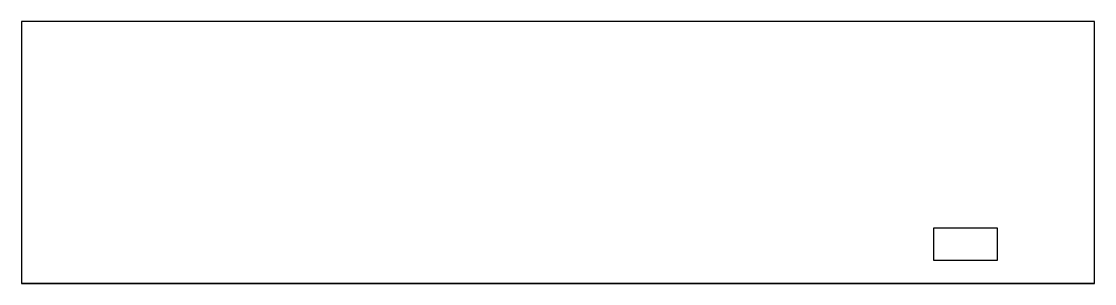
# Model space of a CAD drawing. Header units: millimetres. Extents: x -18 to 93, y 0 to 27.
import ezdxf

# ---------------------------------------------------------------- set-up
doc = ezdxf.new("R2010")
doc.units = ezdxf.units.MM
doc.layers.get('0').update_dxf_attribs({"linetype": 'CONTINUOUS'})

msp = doc.modelspace()

# ---------------------------------------------------------------- linework, layer by layer
msp.add_line((93.2, 0), (-17.5, 0))
for points in [[(-17.5, 0), (93.2, 0), (93.2, 27), (-17.5, 27)], [(76.6, 2.4), (83.2, 2.4), (83.2, 5.7), (76.6, 5.7)]]:
    msp.add_lwpolyline(points, close=True)

doc.saveas('drawing.dxf')
